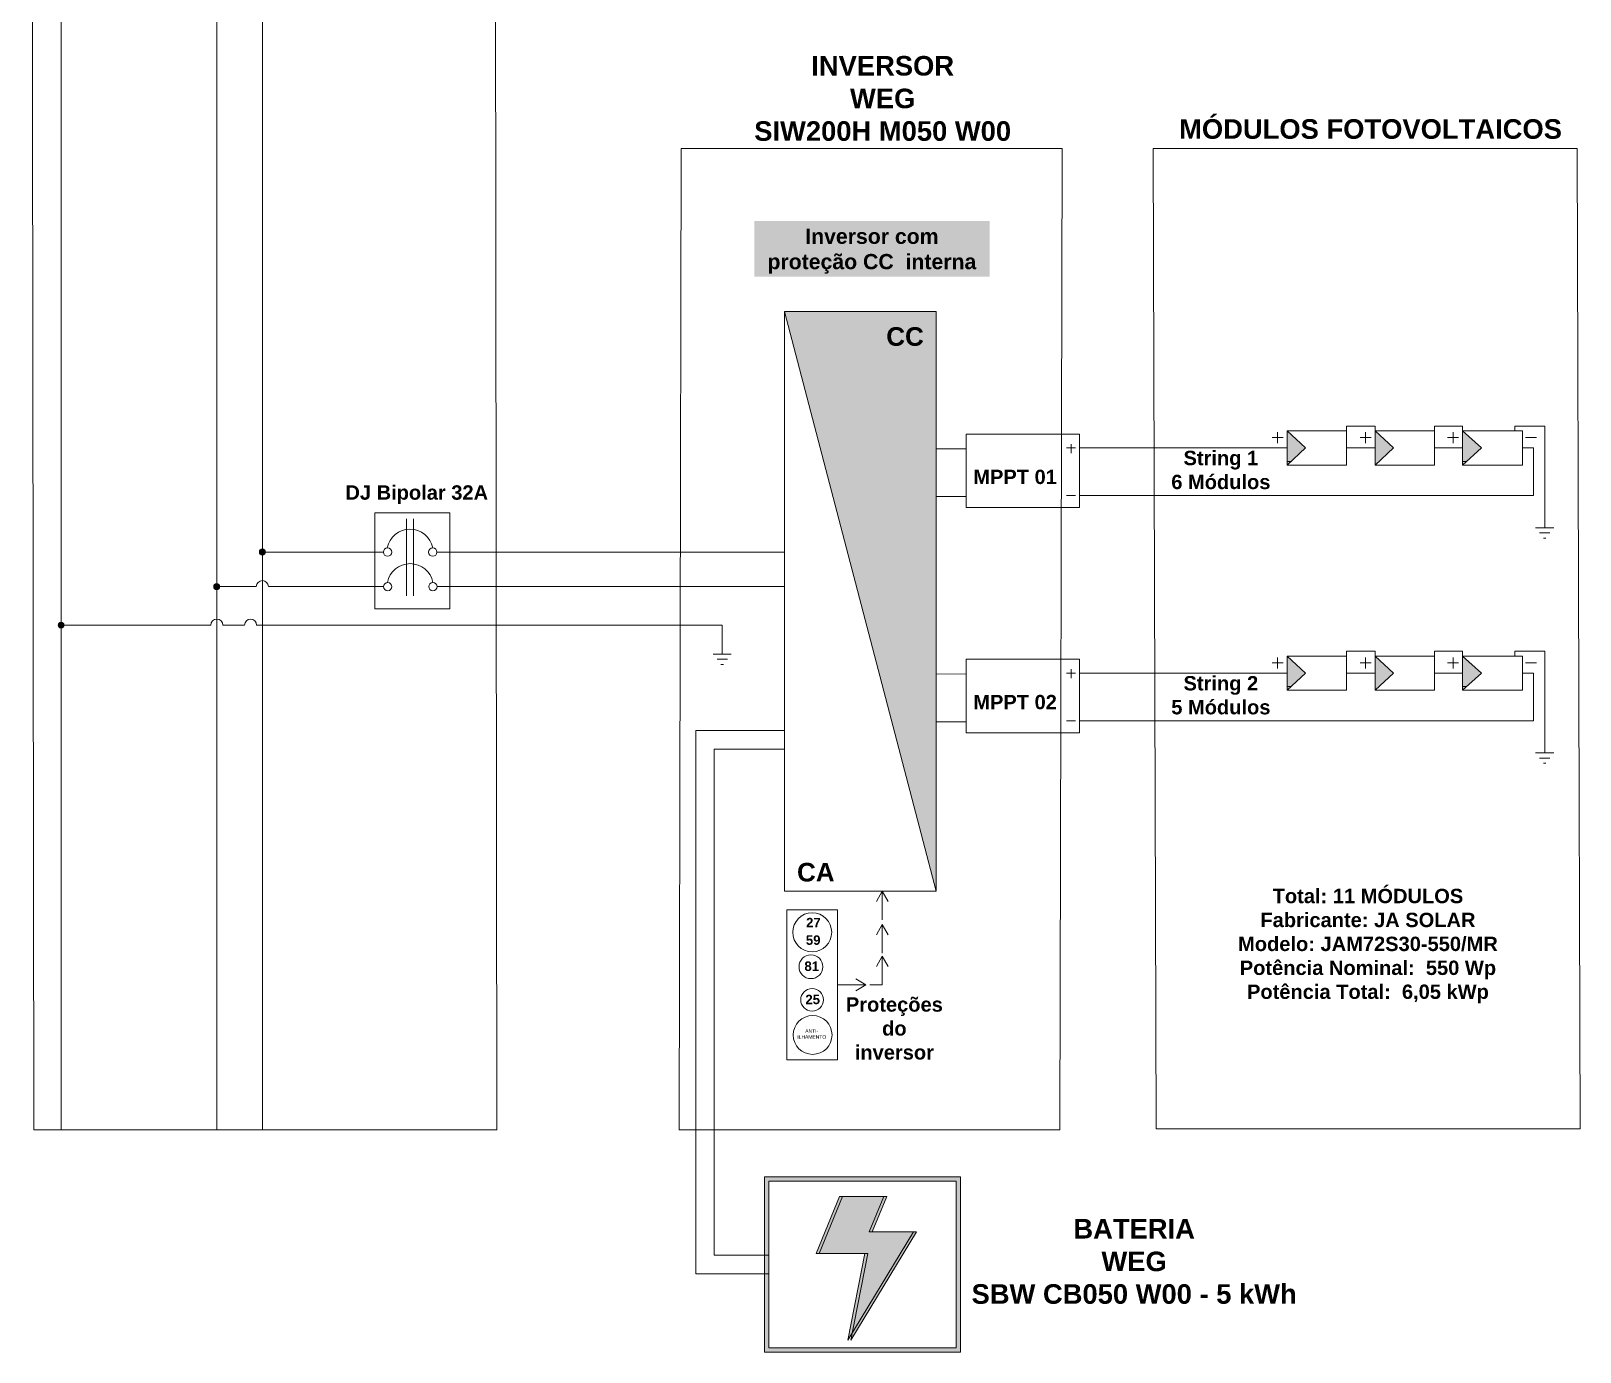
# Model space of a CAD drawing. Header units: millimetres. Extents: x 3949 to 6371, y -2050 to -943.
# Drawn here: x 6292.1 to 6343.1, y -1798.8 to -1755.4 of the extents above; entities that cross this region are included whole.
import ezdxf

# ---------------------------------------------------------------- set-up
doc = ezdxf.new("R2010")
doc.units = ezdxf.units.MM
doc.linetypes.add('ACAD_ISO03W100', pattern=[30, 12, -18])
doc.layers.add('DESENHO', color=7, linetype='Continuous', lineweight=0)
doc.styles.add('Annotative', font='arial.ttf')
doc.styles.add('PDF Arial', font='arial.ttf')
doc.styles.get("Standard").update_dxf_attribs({"font": 'arial.ttf'})
pattern_1 = [(0, (2467.905, -2349.308), (0, 6.985), [5.08, -1.905]), (90, (2467.905, -2349.308), (-6.985, 4e-16), [5.08, -1.905])]
pattern_2 = [(0, (2467.905, -2356.7175), (0, 6.985), [5.08, -1.905]), (90, (2467.905, -2356.7175), (-6.985, 4e-16), [5.08, -1.905])]

# ---------------------------------------------------------------- blocks, each defined once
blk = doc.blocks.new('bolt_grey')
at = {"layer": 'DESENHO', "true_color": 0x939598}
h = blk.add_hatch(color=252, dxfattribs=at)
h.dxf.hatch_style = 1
h.paths.add_polyline_path([(11.79, -26.47), (3.88, -66.86), (34.41, -16.4), (13.82, -16.4), (20.59, 0), (0, 0), (-10.92, -26.47)])
at = {"layer": 'DESENHO', "color": 252, "true_color": 0x939598}
for p, q in [((0, 0), (-10.92, -26.47)), ((0, 0), (20.59, 0)), ((20.59, 0), (13.82, -16.4)), ((34.41, -16.4), (3.88, -66.86)), ((13.82, -16.4), (34.41, -16.4)), ((-10.92, -26.47), (11.79, -26.47)), ((11.79, -26.47), (3.88, -66.86))]:
    blk.add_line(p, q, dxfattribs=at)
blk = doc.blocks.new('bolt')
at = {"layer": 'DESENHO'}
h = blk.add_hatch(color=256, dxfattribs=at)
h.dxf.hatch_style = 1
h.paths.add_polyline_path([(11.79, -26.47), (3.88, -66.86), (34.41, -16.4), (13.82, -16.4), (20.59, 0), (0, 0), (-10.92, -26.47)])
for p, q in [((0, 0), (-10.92, -26.47)), ((0, 0), (20.59, 0)), ((20.59, 0), (13.82, -16.4)), ((34.41, -16.4), (3.88, -66.86)), ((13.82, -16.4), (34.41, -16.4)), ((-10.92, -26.47), (11.79, -26.47)), ((11.79, -26.47), (3.88, -66.86))]:
    blk.add_line(p, q, dxfattribs=at)
blk = doc.blocks.new('battery')
at = {"layer": 'DESENHO'}
h = blk.add_hatch(color=256, dxfattribs=at)
h.dxf.hatch_style = 1
h.paths.add_polyline_path([(0, 0), (0, -81.61), (91.12, -81.61), (91.12, 0)])
h.paths.add_polyline_path([(89.12, -2), (89.12, -79.61), (2, -79.61), (2, -2)], flags=16)
for points in [[(0, 0), (91.12, 0), (91.12, -81.61), (0, -81.61)], [(2, -2), (89.12, -2), (89.12, -79.61), (2, -79.61)]]:
    blk.add_lwpolyline(points, close=True, dxfattribs=at)
for name, p in [('bolt', (34.88, -9.28)), ('bolt_grey', (36.28, -9.28))]:
    blk.add_blockref(name, p, dxfattribs=at)

msp = doc.modelspace()

# ---------------------------------------------------------------- hatches: boundary and pattern name
at = {"layer": 'DESENHO', "lineweight": 0}
h = msp.add_hatch(color=256, dxfattribs=at)
h.dxf.hatch_style = 1
h.paths.add_polyline_path([(6321.875, -1764.619), (6316.884, -1764.619), (6321.875, -1783.443)])
h.paths.add_polyline_path([(6320.126, -1766.078), (6321.668, -1766.078), (6321.668, -1764.816), (6320.126, -1764.816)], flags=24)
h = msp.add_hatch(color=256, dxfattribs=at)
h.dxf.hatch_style = 1
h.paths.add_polyline_path([(6321.875, -1764.619), (6316.884, -1764.619), (6321.875, -1783.688)])
h.paths.add_polyline_path([(6320.126, -1766.078), (6321.668, -1766.078), (6321.668, -1764.816), (6320.126, -1764.816)], flags=16)
h = msp.add_hatch(dxfattribs=at)
h.set_pattern_fill('ANGLE')
h.set_pattern_definition(pattern_1)
h.paths.add_polyline_path([(6339.192, -1769.667), (6339.817, -1769.104), (6339.192, -1768.541)])
h.paths.add_polyline_path([(6336.313, -1769.667), (6336.923, -1769.104), (6336.313, -1768.541)])
h.paths.add_polyline_path([(6333.419, -1769.667), (6334.03, -1769.104), (6333.419, -1768.541)])
h = msp.add_hatch(color=7, dxfattribs=at)
h.dxf.hatch_style = 1
h.paths.add_polyline_path([(6333.419, -1769.667), (6334.03, -1769.104), (6333.419, -1768.541)])
h.paths.add_polyline_path([(6336.313, -1769.667), (6336.923, -1769.104), (6336.313, -1768.541)])
h.paths.add_polyline_path([(6339.192, -1769.667), (6339.817, -1769.104), (6339.192, -1768.541)])
h = msp.add_hatch(dxfattribs=at)
h.set_pattern_fill('ANGLE')
h.set_pattern_definition(pattern_1)
h.paths.add_polyline_path([(6339.192, -1769.667), (6339.817, -1769.104), (6339.192, -1768.541)])
h.paths.add_polyline_path([(6336.313, -1769.667), (6336.923, -1769.104), (6336.313, -1768.541)])
h.paths.add_polyline_path([(6333.419, -1769.667), (6334.03, -1769.104), (6333.419, -1768.541)])
h = msp.add_hatch(color=7, dxfattribs=at)
h.dxf.hatch_style = 1
h.paths.add_polyline_path([(6333.419, -1769.667), (6334.03, -1769.104), (6333.419, -1768.541)])
h.paths.add_polyline_path([(6336.313, -1769.667), (6336.923, -1769.104), (6336.313, -1768.541)])
h.paths.add_polyline_path([(6339.192, -1769.667), (6339.817, -1769.104), (6339.192, -1768.541)])
h = msp.add_hatch(color=256, dxfattribs=at)
h.dxf.hatch_style = 1
h.paths.add_polyline_path([(6299.813, -1772.531, 1), (6299.614, -1772.531, 1)])
h = msp.add_hatch(color=256, dxfattribs=at)
h.dxf.hatch_style = 1
h.paths.add_polyline_path([(6298.313, -1773.668, 1), (6298.114, -1773.668, 1)])
h = msp.add_hatch(color=3, dxfattribs=at)
h.dxf.hatch_style = 1
h.paths.add_polyline_path([(6293.195, -1774.935, 1), (6292.996, -1774.935, 1)])
h = msp.add_hatch(dxfattribs=at)
h.set_pattern_fill('ANGLE')
h.set_pattern_definition(pattern_2)
h.paths.add_polyline_path([(6339.192, -1777.077), (6339.817, -1776.514), (6339.192, -1775.951)])
h.paths.add_polyline_path([(6336.313, -1777.077), (6336.923, -1776.514), (6336.313, -1775.951)])
h.paths.add_polyline_path([(6333.419, -1777.077), (6334.03, -1776.514), (6333.419, -1775.951)])
h = msp.add_hatch(color=7, dxfattribs=at)
h.dxf.hatch_style = 1
h.paths.add_polyline_path([(6333.419, -1777.077), (6334.03, -1776.514), (6333.419, -1775.951)])
h.paths.add_polyline_path([(6336.313, -1777.077), (6336.923, -1776.514), (6336.313, -1775.951)])
h.paths.add_polyline_path([(6339.192, -1777.077), (6339.817, -1776.514), (6339.192, -1775.951)])
h = msp.add_hatch(dxfattribs=at)
h.set_pattern_fill('ANGLE')
h.set_pattern_definition(pattern_2)
h.paths.add_polyline_path([(6339.192, -1777.077), (6339.817, -1776.514), (6339.192, -1775.951)])
h.paths.add_polyline_path([(6336.313, -1777.077), (6336.923, -1776.514), (6336.313, -1775.951)])
h.paths.add_polyline_path([(6333.419, -1777.077), (6334.03, -1776.514), (6333.419, -1775.951)])
h = msp.add_hatch(color=7, dxfattribs=at)
h.dxf.hatch_style = 1
h.paths.add_polyline_path([(6333.419, -1777.077), (6334.03, -1776.514), (6333.419, -1775.951)])
h.paths.add_polyline_path([(6336.313, -1777.077), (6336.923, -1776.514), (6336.313, -1775.951)])
h.paths.add_polyline_path([(6339.192, -1777.077), (6339.817, -1776.514), (6339.192, -1775.951)])

# ---------------------------------------------------------------- linework, layer by layer
at = {"layer": 'DESENHO', "color": 3, "lineweight": 0}
for p, q in [((6293.099, -1704.925), (6293.099, -1791.534)), ((6293.099, -1704.925), (6293.099, -1791.534)), ((6341.852, -1772.069), (6341.937, -1772.069)), ((6341.852, -1772.069), (6341.937, -1772.069)), ((6298.016, -1774.935), (6292.996, -1774.935)), ((6298.413, -1774.935), (6299.129, -1774.935)), ((6299.526, -1774.935), (6313.461, -1774.935)), ((6314.842, -1774.935), (6313.454, -1774.935)), ((6314.842, -1774.935), (6313.454, -1774.935)), ((6314.842, -1775.889), (6314.842, -1774.935)), ((6314.842, -1775.889), (6314.842, -1774.935)), ((6314.799, -1776.229), (6314.884, -1776.229)), ((6314.799, -1776.229), (6314.884, -1776.229)), ((6341.852, -1779.478), (6341.937, -1779.478)), ((6341.852, -1779.478), (6341.937, -1779.478))]:
    msp.add_line(p, q, dxfattribs=at)
at = {"layer": 'DESENHO', "lineweight": 0}
for p, q in [((6298.218, -1719.154), (6298.218, -1791.534)), ((6298.218, -1719.154), (6298.218, -1791.534)), ((6299.718, -1719.154), (6299.718, -1791.534)), ((6299.718, -1719.154), (6299.718, -1791.534)), ((6335.375, -1769.104), (6336.313, -1769.104)), ((6335.375, -1769.104), (6336.313, -1769.104)), ((6338.269, -1769.104), (6339.192, -1769.104)), ((6338.269, -1769.104), (6339.192, -1769.104)), ((6341.163, -1769.104), (6341.524, -1769.104)), ((6341.524, -1769.104), (6341.163, -1769.104)), ((6341.163, -1769.104), (6341.524, -1769.104)), ((6341.524, -1769.104), (6341.163, -1769.104)), ((6341.524, -1769.104), (6341.524, -1770.675)), ((6341.524, -1769.104), (6341.524, -1770.675)), ((6322.867, -1770.703), (6321.875, -1770.701)), ((6322.867, -1770.703), (6321.875, -1770.701)), ((6326.598, -1770.675), (6341.524, -1770.675)), ((6326.598, -1770.675), (6341.524, -1770.675)), ((6304.457, -1773.965), (6304.457, -1771.433)), ((6304.685, -1773.965), (6304.685, -1771.433)), ((6299.813, -1772.531), (6303.695, -1772.531)), ((6305.455, -1772.531), (6313.461, -1772.531)), ((6313.461, -1772.531), (6316.884, -1772.531)), ((6313.461, -1772.531), (6316.884, -1772.531)), ((6298.313, -1773.668), (6298.214, -1773.668)), ((6299.912, -1773.668), (6303.7, -1773.668)), ((6305.46, -1773.668), (6313.461, -1773.668)), ((6313.458, -1773.668), (6316.884, -1773.668)), ((6313.458, -1773.668), (6316.884, -1773.668)), ((6335.375, -1776.514), (6336.313, -1776.514)), ((6335.375, -1776.514), (6336.313, -1776.514)), ((6338.269, -1776.514), (6339.192, -1776.514)), ((6338.269, -1776.514), (6339.192, -1776.514)), ((6341.163, -1776.514), (6341.524, -1776.514)), ((6341.524, -1776.514), (6341.163, -1776.514)), ((6341.163, -1776.514), (6341.524, -1776.514)), ((6341.524, -1776.514), (6341.163, -1776.514)), ((6341.524, -1776.514), (6341.524, -1778.084)), ((6341.524, -1776.514), (6341.524, -1778.084)), ((6322.867, -1778.113), (6321.875, -1778.11)), ((6322.867, -1778.113), (6321.875, -1778.11)), ((6326.598, -1778.084), (6341.524, -1778.084)), ((6326.598, -1778.084), (6341.524, -1778.084)), ((6314.58, -1795.664), (6314.58, -1779.01)), ((6320.105, -1783.688), (6319.911, -1784.024)), ((6320.105, -1783.688), (6319.911, -1784.024)), ((6320.105, -1784.627), (6320.105, -1783.688)), ((6320.105, -1783.688), (6320.299, -1784.024)), ((6320.105, -1784.627), (6320.105, -1783.688)), ((6320.105, -1783.688), (6320.299, -1784.024)), ((6320.105, -1784.788), (6319.911, -1785.124)), ((6320.105, -1784.788), (6319.911, -1785.124)), ((6320.105, -1785.727), (6320.105, -1784.788)), ((6320.105, -1784.788), (6320.299, -1785.124)), ((6320.105, -1785.727), (6320.105, -1784.788)), ((6320.105, -1784.788), (6320.299, -1785.124)), ((6320.105, -1785.829), (6319.911, -1786.165)), ((6320.105, -1785.829), (6319.911, -1786.165)), ((6320.105, -1786.768), (6320.105, -1785.829)), ((6320.105, -1785.829), (6320.299, -1786.165)), ((6320.105, -1786.768), (6320.105, -1785.829)), ((6320.105, -1785.829), (6320.299, -1786.165)), ((6318.629, -1786.768), (6318.629, -1786.768)), ((6318.629, -1786.768), (6319.568, -1786.768)), ((6318.629, -1786.768), (6318.629, -1786.768)), ((6318.629, -1786.768), (6319.568, -1786.768)), ((6319.568, -1786.768), (6319.233, -1786.575)), ((6319.568, -1786.768), (6319.233, -1786.575)), ((6319.568, -1786.768), (6319.233, -1786.962)), ((6319.568, -1786.768), (6319.233, -1786.962)), ((6320.105, -1786.768), (6319.695, -1786.768)), ((6320.105, -1786.768), (6319.695, -1786.768))]:
    msp.add_line(p, q, dxfattribs=at)
at = {"layer": 'DESENHO', "color": 1, "lineweight": 0}
for p, q in [((6326.592, -1769.104), (6333.419, -1769.104)), ((6326.592, -1769.104), (6333.419, -1769.104)), ((6322.867, -1769.133), (6321.875, -1769.13)), ((6322.867, -1769.133), (6321.875, -1769.13)), ((6322.867, -1776.542), (6321.875, -1776.54)), ((6322.867, -1776.542), (6321.875, -1776.54)), ((6326.592, -1776.514), (6333.419, -1776.514)), ((6326.592, -1776.514), (6333.419, -1776.514)), ((6313.97, -1796.274), (6313.969, -1778.399)), ((6313.969, -1778.399), (6316.884, -1778.399)), ((6313.97, -1796.274), (6316.375, -1796.274))]:
    msp.add_line(p, q, dxfattribs=at)
at = {"layer": 'DESENHO', "linetype": 'ACAD_ISO03W100', "lineweight": 0}
msp.add_line((6298.151, -1773.668), (6299.515, -1773.668), dxfattribs=at)
at = {"layer": 'DESENHO'}
for p, q in [((6314.58, -1779.01), (6316.884, -1779.01)), ((6314.58, -1795.664), (6316.375, -1795.664))]:
    msp.add_line(p, q, dxfattribs=at)
at = {"layer": 'DESENHO', "lineweight": 0}
for points in [[(6307.425, -1791.534), (6292.194, -1791.534), (6292.103, -1714.981), (6307.333, -1714.981)], [(6325.95, -1791.534), (6313.419, -1791.534), (6313.493, -1759.253), (6326.025, -1759.253)], [(6325.95, -1791.534), (6313.419, -1791.534), (6313.493, -1759.253), (6326.025, -1759.253)], [(6342.964, -1759.253), (6329.016, -1759.253), (6329.109, -1791.501), (6343.056, -1791.501)], [(6342.964, -1759.253), (6329.016, -1759.253), (6329.109, -1791.501), (6343.056, -1791.501)], [(6321.875, -1764.619), (6316.884, -1764.619), (6316.884, -1783.688), (6321.875, -1783.688)], [(6321.875, -1764.619), (6316.884, -1764.619), (6316.884, -1783.688), (6321.875, -1783.688)], [(6335.375, -1769.667), (6333.419, -1769.667), (6333.419, -1768.541), (6335.375, -1768.541)], [(6335.375, -1769.667), (6333.419, -1769.667), (6333.419, -1768.541), (6335.375, -1768.541)], [(6338.269, -1769.667), (6336.313, -1769.667), (6336.313, -1768.541), (6338.269, -1768.541)], [(6338.269, -1769.667), (6336.313, -1769.667), (6336.313, -1768.541), (6338.269, -1768.541)], [(6341.163, -1769.667), (6339.192, -1769.667), (6339.192, -1768.541), (6341.163, -1768.541)], [(6341.163, -1769.667), (6339.192, -1769.667), (6339.192, -1768.541), (6341.163, -1768.541)], [(6326.592, -1768.648), (6322.867, -1768.648), (6322.867, -1771.066), (6326.592, -1771.066)], [(6326.592, -1768.648), (6322.867, -1768.648), (6322.867, -1771.066), (6326.592, -1771.066)], [(6326.592, -1776.058), (6322.867, -1776.058), (6322.867, -1778.476), (6326.592, -1778.476)], [(6326.592, -1776.058), (6322.867, -1776.058), (6322.867, -1778.476), (6326.592, -1778.476)], [(6335.375, -1777.077), (6333.419, -1777.077), (6333.419, -1775.951), (6335.375, -1775.951)], [(6335.375, -1777.077), (6333.419, -1777.077), (6333.419, -1775.951), (6335.375, -1775.951)], [(6338.269, -1777.077), (6336.313, -1777.077), (6336.313, -1775.951), (6338.269, -1775.951)], [(6338.269, -1777.077), (6336.313, -1777.077), (6336.313, -1775.951), (6338.269, -1775.951)], [(6341.163, -1777.077), (6339.192, -1777.077), (6339.192, -1775.951), (6341.163, -1775.951)], [(6341.163, -1777.077), (6339.192, -1777.077), (6339.192, -1775.951), (6341.163, -1775.951)], [(6318.629, -1784.301), (6316.961, -1784.301), (6316.961, -1789.23), (6318.629, -1789.23)], [(6318.629, -1784.301), (6316.961, -1784.301), (6316.961, -1789.23), (6318.629, -1789.23)]]:
    msp.add_lwpolyline(points, close=True, dxfattribs=at)
for points in [[(6321.875, -1783.688), (6316.884, -1764.619), (6316.884, -1783.688)], [(6321.875, -1783.688), (6316.884, -1764.619), (6316.884, -1783.688)], [(6333.109, -1768.586), (6333.109, -1768.946)], [(6333.109, -1768.586), (6333.109, -1768.946)], [(6333.419, -1769.667), (6334.03, -1769.104), (6333.419, -1768.541)], [(6333.419, -1769.667), (6334.03, -1769.104), (6333.419, -1768.541)], [(6336.003, -1768.586), (6336.003, -1768.946)], [(6336.003, -1768.586), (6336.003, -1768.946)], [(6336.313, -1769.667), (6336.923, -1769.104), (6336.313, -1768.541)], [(6336.313, -1769.667), (6336.923, -1769.104), (6336.313, -1768.541)], [(6338.881, -1768.586), (6338.881, -1768.946)], [(6338.881, -1768.586), (6338.881, -1768.946)], [(6339.192, -1769.667), (6339.817, -1769.104), (6339.192, -1768.541)], [(6339.192, -1769.667), (6339.817, -1769.104), (6339.192, -1768.541)], [(6332.929, -1768.766), (6333.289, -1768.766)], [(6332.929, -1768.766), (6333.289, -1768.766)], [(6335.375, -1769.104), (6336.313, -1769.104)], [(6335.375, -1769.104), (6336.313, -1769.104)], [(6335.823, -1768.766), (6336.183, -1768.766)], [(6335.823, -1768.766), (6336.183, -1768.766)], [(6338.269, -1769.104), (6339.192, -1769.104)], [(6338.269, -1769.104), (6339.192, -1769.104)], [(6338.701, -1768.766), (6339.062, -1768.766)], [(6338.701, -1768.766), (6339.062, -1768.766)], [(6341.268, -1768.766), (6341.628, -1768.766)], [(6341.268, -1768.766), (6341.628, -1768.766)], [(6326.465, -1770.675), (6326.168, -1770.675)], [(6326.465, -1770.675), (6326.168, -1770.675)], [(6332.929, -1776.176), (6333.289, -1776.176)], [(6332.929, -1776.176), (6333.289, -1776.176)], [(6333.109, -1775.996), (6333.109, -1776.356)], [(6333.109, -1775.996), (6333.109, -1776.356)], [(6333.419, -1777.077), (6334.03, -1776.514), (6333.419, -1775.951)], [(6333.419, -1777.077), (6334.03, -1776.514), (6333.419, -1775.951)], [(6335.823, -1776.176), (6336.183, -1776.176)], [(6335.823, -1776.176), (6336.183, -1776.176)], [(6336.003, -1775.996), (6336.003, -1776.356)], [(6336.003, -1775.996), (6336.003, -1776.356)], [(6336.313, -1777.077), (6336.923, -1776.514), (6336.313, -1775.951)], [(6336.313, -1777.077), (6336.923, -1776.514), (6336.313, -1775.951)], [(6338.701, -1776.176), (6339.062, -1776.176)], [(6338.701, -1776.176), (6339.062, -1776.176)], [(6338.881, -1775.996), (6338.881, -1776.356)], [(6338.881, -1775.996), (6338.881, -1776.356)], [(6339.192, -1777.077), (6339.817, -1776.514), (6339.192, -1775.951)], [(6339.192, -1777.077), (6339.817, -1776.514), (6339.192, -1775.951)], [(6341.268, -1776.176), (6341.628, -1776.176)], [(6341.268, -1776.176), (6341.628, -1776.176)], [(6335.375, -1776.514), (6336.313, -1776.514)], [(6335.375, -1776.514), (6336.313, -1776.514)], [(6338.269, -1776.514), (6339.192, -1776.514)], [(6338.269, -1776.514), (6339.192, -1776.514)], [(6326.465, -1778.084), (6326.168, -1778.084)], [(6326.465, -1778.084), (6326.168, -1778.084)]]:
    msp.add_lwpolyline(points, dxfattribs=at)
at = {"layer": 'DESENHO', "color": 3, "lineweight": 0}
for points in [[(6336.313, -1768.541), (6336.313, -1768.385), (6335.375, -1768.385), (6335.375, -1768.541)], [(6336.313, -1768.541), (6336.313, -1768.385), (6335.375, -1768.385), (6335.375, -1768.541)], [(6339.192, -1768.541), (6339.192, -1768.385), (6338.269, -1768.385), (6338.269, -1768.541)], [(6339.192, -1768.541), (6339.192, -1768.385), (6338.269, -1768.385), (6338.269, -1768.541)], [(6340.916, -1768.385), (6340.916, -1768.385), (6341.894, -1768.385), (6341.894, -1771.729)], [(6340.916, -1768.385), (6340.916, -1768.385), (6340.916, -1768.385), (6340.916, -1768.541)], [(6340.916, -1768.385), (6340.916, -1768.385), (6341.894, -1768.385), (6341.894, -1771.729)], [(6340.916, -1768.385), (6340.916, -1768.385), (6340.916, -1768.385), (6340.916, -1768.541)], [(6341.597, -1771.729), (6341.894, -1771.729), (6342.191, -1771.729)], [(6341.597, -1771.729), (6341.894, -1771.729), (6342.191, -1771.729)], [(6341.724, -1771.899), (6341.894, -1771.899), (6342.064, -1771.899)], [(6341.724, -1771.899), (6341.894, -1771.899), (6342.064, -1771.899)], [(6314.544, -1775.889), (6314.842, -1775.889), (6315.139, -1775.889)], [(6314.544, -1775.889), (6314.842, -1775.889), (6315.139, -1775.889)], [(6314.672, -1776.059), (6314.842, -1776.059), (6315.011, -1776.059)], [(6314.672, -1776.059), (6314.842, -1776.059), (6315.011, -1776.059)], [(6336.313, -1775.951), (6336.313, -1775.794), (6335.375, -1775.794), (6335.375, -1775.951)], [(6336.313, -1775.951), (6336.313, -1775.794), (6335.375, -1775.794), (6335.375, -1775.951)], [(6339.192, -1775.951), (6339.192, -1775.794), (6338.269, -1775.794), (6338.269, -1775.951)], [(6339.192, -1775.951), (6339.192, -1775.794), (6338.269, -1775.794), (6338.269, -1775.951)], [(6340.916, -1775.794), (6340.916, -1775.794), (6341.894, -1775.794), (6341.894, -1779.139)], [(6340.916, -1775.794), (6340.916, -1775.794), (6340.916, -1775.794), (6340.916, -1775.951)], [(6340.916, -1775.794), (6340.916, -1775.794), (6341.894, -1775.794), (6341.894, -1779.139)], [(6340.916, -1775.794), (6340.916, -1775.794), (6340.916, -1775.794), (6340.916, -1775.951)], [(6341.597, -1779.139), (6341.894, -1779.139), (6342.191, -1779.139)], [(6341.597, -1779.139), (6341.894, -1779.139), (6342.191, -1779.139)], [(6341.724, -1779.309), (6341.894, -1779.309), (6342.064, -1779.309)], [(6341.724, -1779.309), (6341.894, -1779.309), (6342.064, -1779.309)]]:
    msp.add_lwpolyline(points, dxfattribs=at)
at = {"layer": 'DESENHO', "color": 1, "lineweight": 0}
for points in [[(6326.465, -1769.104), (6326.168, -1769.104)], [(6326.465, -1769.104), (6326.168, -1769.104)], [(6326.316, -1769.274), (6326.316, -1768.977)], [(6326.316, -1769.274), (6326.316, -1768.977)], [(6326.465, -1776.514), (6326.168, -1776.514)], [(6326.465, -1776.514), (6326.168, -1776.514)], [(6326.316, -1776.684), (6326.316, -1776.386)], [(6326.316, -1776.684), (6326.316, -1776.386)]]:
    msp.add_lwpolyline(points, dxfattribs=at)
at = {"layer": 'DESENHO'}
msp.add_lwpolyline([(6303.41, -1771.24), (6305.876, -1771.24), (6305.876, -1774.403), (6303.41, -1774.403)], close=True, dxfattribs=at)
at = {"layer": 'DESENHO', "lineweight": 0}
for centre, radius in [((6299.714, -1772.531), 0.0994), ((6303.832, -1772.531), 0.137), ((6305.318, -1772.531), 0.137), ((6298.214, -1773.668), 0.0994), ((6303.837, -1773.668), 0.137), ((6305.323, -1773.668), 0.137), ((6317.8, -1785.038), 0.641), ((6317.8, -1785.038), 0.641), ((6317.759, -1786.171), 0.392), ((6317.759, -1786.171), 0.392), ((6317.795, -1787.259), 0.372), ((6317.795, -1787.259), 0.372), ((6317.813, -1788.416), 0.639), ((6317.813, -1788.416), 0.639)]:
    msp.add_circle(centre, radius, dxfattribs=at)
at = {"layer": 'DESENHO', "color": 3, "lineweight": 0}
msp.add_circle((6293.095, -1774.935), 0.0994, dxfattribs=at)
at = {"layer": 'DESENHO', "lineweight": 0}
for centre, radius, start, end in [((6304.57, -1772.539), 0.763, 10.9358, 169.0988), ((6304.575, -1773.675), 0.763, 10.9358, 169.0988), ((6299.714, -1773.668), 0.199, 0, 180)]:
    msp.add_arc(centre, radius, start, end, dxfattribs=at)
at = {"layer": 'DESENHO', "color": 3, "lineweight": 0}
for centre in [(6298.214, -1774.935), (6299.327, -1774.935)]:
    msp.add_arc(centre, 0.199, 0, 180, dxfattribs=at)

# ---------------------------------------------------------------- block references
at = {"layer": 'DESENHO', "xscale": 0.07066925279020082, "yscale": 0.07066925279020082, "zscale": 0.07066925279020082}
msp.add_blockref('battery', (6316.233, -1793.08), dxfattribs=at)

# ---------------------------------------------------------------- texts
at = {"layer": 'DESENHO', "lineweight": 0}
for s, insert, char_height, width, attachment_point, style in [('\\pxqc;{\\fArial|b1|i0|c0|p34;INVERSOR\\PWEG\\PSIW200H M050 W00}', (6314.872, -1759.011), 0.64396, 10.49124, 7, 'PDF Arial'), ('{\\fArial|b1|i0|c0|p34;MÓDULOS FOTOVOLTAICOS}', (6329.869, -1758.944), 0.64396, 13.89124, 7, 'PDF Arial'), ('{\\fArial|b1|i0|c0|p34;MÓDULOS FOTOVOLTAICOS}', (6329.869, -1758.944), 0.64396, 13.89124, 7, 'PDF Arial'), ('\\pxqc;{\\fArial|b1|i0|c0|p34;String 1\\P6 Módulos}', (6333.737, -1770.466), 0.47231, 4.98963, 9, 'PDF Arial'), ('{\\fArial|b1|i0|c0|p34;MPPT 01}', (6325.848, -1770.3), 0.47231, 4.98963, 9, 'PDF Arial'), ('{\\fArial|b1|i0|c0|p34;MPPT 01}', (6325.848, -1770.3), 0.47231, 4.98963, 9, 'PDF Arial'), ('\\pxqc;{\\fArial|b1|i0|c0|p34;DJ Bipolar 32A}', (6307.103, -1770.95), 0.47231, 4.62261, 9, 'PDF Arial'), ('\\pxqc;{\\fArial|b1|i0|c0|p34;String 2\\P5 Módulos}', (6333.737, -1777.876), 0.47231, 4.98963, 9, 'PDF Arial'), ('{\\fArial|b1|i0|c0|p34;MPPT 02}', (6325.848, -1777.709), 0.47231, 4.98963, 9, 'PDF Arial'), ('{\\fArial|b1|i0|c0|p34;MPPT 02}', (6325.848, -1777.709), 0.47231, 4.98963, 9, 'PDF Arial'), ('\\pxqc,t12;{\\fArial|b1|i0|c0|p34;Total: 11 MÓDULOS \\P\\ptz;Fabricante: JA SOLAR\\PModelo: JAM72S30-550/MR\\PPotência Nominal:  550 Wp\\PPotência Total:  6,05 kWp}', (6343.053, -1787.373), 0.47231, 13.94632, 9, 'Annotative'), ('\\pxqc;{\\fArial|b1|i0|c0|p34;BATERIA\\PWEG\\PSBW CB050 W00 - 5 kWh}', (6322.745, -1797.269), 0.64396, 11.28946, 7, 'PDF Arial')]:
    msp.add_mtext(s, dxfattribs=dict(at, insert=insert, char_height=char_height, width=width, attachment_point=attachment_point, style=style))
at = {"layer": 'DESENHO', "insert": (6316.144, -1761.891), "char_height": 0.5, "attachment_point": 1, "style": 'PDF Arial', "bg_fill": 1, "box_fill_scale": 1.5, "bg_fill_color": 1, "bg_fill_transparency": 0}
msp.add_mtext_dynamic_manual_height_columns('\\pxqc;{\\fArial|b1|i0|c0|p34;\\C255;\\c16777215;Inversor com proteção CC  interna}', width=7.23812, gutter_width=55.221, heights=[0], dxfattribs=at)
at = {"layer": 'DESENHO', "lineweight": 0, "char_height": 0.61217, "attachment_point": 9, "style": 'PDF Arial'}
for s, insert in [('{\\fArial|b1|i0|c0|p34;CC}', (6321.471, -1765.754)), ('{\\fArial|b1|i0|c0|p34;CC}', (6321.471, -1765.754)), ('{\\fArial|b1|i0|c0|p34;CA}', (6318.536, -1783.376)), ('{\\fArial|b1|i0|c0|p34;CA}', (6318.536, -1783.376))]:
    msp.add_mtext(s, dxfattribs=dict(at, insert=insert))
at = {"layer": 'DESENHO', "lineweight": 0, "char_height": 0.31036, "attachment_point": 3}
for s, width, heights, insert in [('\\pxql;{\\fArial|b1|i0|c0|p34;27}', 3.9314, [0.102], (6321.529, -1784.564)), ('\\pxql;{\\fArial|b1|i0|c0|p34;27}', 3.9314, [0.102], (6321.529, -1784.564)), ('\\pxql;{\\fArial|b1|i0|c0|p34;59}', 3.9314, [0.102], (6321.523, -1785.142)), ('\\pxql;{\\fArial|b1|i0|c0|p34;59}', 3.9314, [0.102], (6321.523, -1785.142)), ('\\pxql;{\\fArial|b1|i0|c0|p34;81}', 3.9314, [0.102], (6321.475, -1785.999)), ('\\pxql;{\\fArial|b1|i0|c0|p34;81}', 3.9314, [0.102], (6321.475, -1785.999)), ('\\pxql;{\\fArial|b1|i0|c0|p34;25}', 3.9314, [0.102], (6321.507, -1787.093)), ('\\pxql;{\\fArial|b1|i0|c0|p34;25}', 3.9314, [0.102], (6321.507, -1787.093)), ('\\pxqc;{\\H0.375x;ANTI-\\PILHAMENTO}', 1.94381, [0.999], (6318.756, -1788.23)), ('\\pxqc;{\\H0.375x;ANTI-\\PILHAMENTO}', 1.94381, [0.999], (6318.756, -1788.23))]:
    msp.add_mtext_dynamic_manual_height_columns(s, width=width, gutter_width=12.5, heights=heights, dxfattribs=dict(at, insert=insert))
at = {"layer": 'DESENHO', "lineweight": 0, "insert": (6321.285, -1789.231), "char_height": 0.47231, "attachment_point": 9, "style": 'PDF Arial'}
msp.add_mtext_dynamic_manual_height_columns('\\pxqc;{\\fArial|b1|i0|c0|p34;Proteções \\Pdo inversor}', width=1.56579, gutter_width=12.5, heights=[0], dxfattribs=at)
msp.add_mtext_dynamic_manual_height_columns('\\pxqc;{\\fArial|b1|i0|c0|p34;Proteções \\Pdo inversor}', width=1.56579, gutter_width=12.5, heights=[0], dxfattribs=at)

doc.saveas('drawing.dxf')
